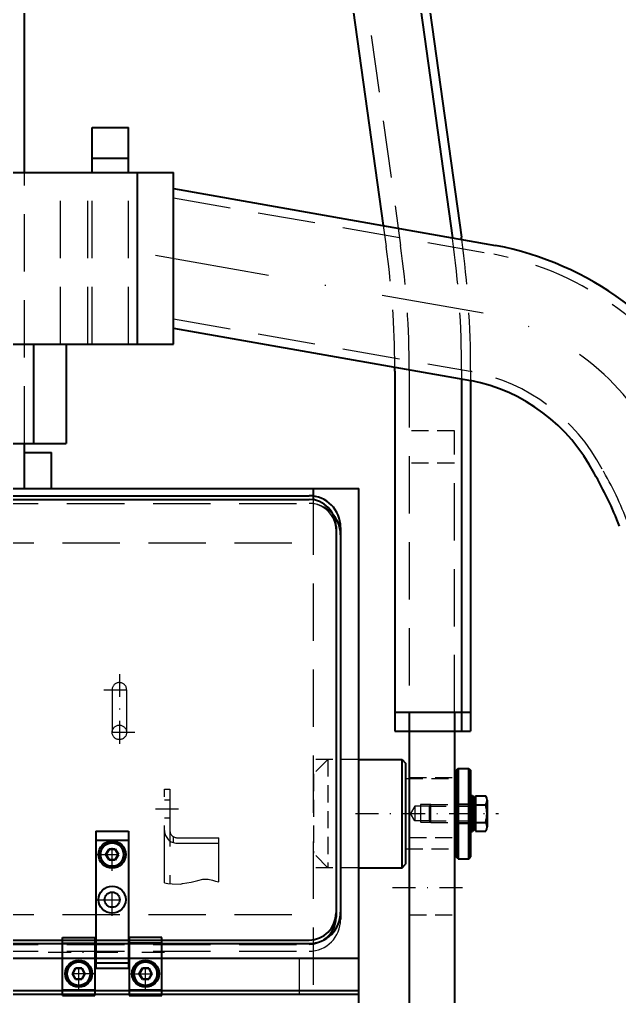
# Model space of a CAD drawing. Extents: x -5080 to -3891, y 5788 to 6629.
# Drawn here: x -4704.1 to -4637.7, y 6178.8 to 6287 of the extents above; entities that cross this region are included whole.
import ezdxf

# ---------------------------------------------------------------- set-up
doc = ezdxf.new("R2010")
doc.units = 0
doc.linetypes.add('STRICHPUNKT', pattern=[25.4, 12.7, -6.35, 0, -6.35])
doc.linetypes.add('VERDECKT', pattern=[9.525, 6.35, -3.175])
for name, color, linetype, lineweight in [('ACHSE', 150, 'STRICHPUNKT', 25), ('VERDECKT', 2, 'VERDECKT', 25), ('VOLL_05', 7, 'CONTINUOUS', 40)]:
    doc.layers.add(name, color=color, linetype=linetype, lineweight=lineweight)

msp = doc.modelspace()

# ---------------------------------------------------------------- linework, layer by layer
at = {"layer": 'ACHSE'}
msp.add_line((-4689.0339, 6260.9132), (-4652.7548, 6254.5162), dxfattribs=at)
at = {"layer": 'ACHSE', "ltscale": 0.2}
for p, q in [((-4693.0339, 6214.5191), (-4693.0339, 6206.6043)), ((-4694.7471, 6212.7798), (-4691.3207, 6212.7798)), ((-4691.3207, 6208.055), (-4694.7471, 6208.055)), ((-4689.0339, 6199.5806), (-4686.4339, 6199.5806)), ((-4666.8782, 6199.0606), (-4651.0621, 6199.0606)), ((-4693.8339, 6192.7252), (-4693.8339, 6196.3252)), ((-4695.6339, 6194.5252), (-4692.0339, 6194.5252)), ((-4693.8339, 6187.7252), (-4693.8339, 6191.3252)), ((-4662.7735, 6190.8606), (-4654.3226, 6190.8606)), ((-4695.6339, 6189.5252), (-4692.0339, 6189.5252)), ((-4700.9231, 6183.7252), (-4687.1997, 6183.7252)), ((-4697.5339, 6179.5252), (-4697.5339, 6183.1252)), ((-4690.1339, 6179.5252), (-4690.1339, 6183.1252)), ((-4695.7339, 6181.3252), (-4699.3339, 6181.3252)), ((-4691.9339, 6181.3252), (-4688.3339, 6181.3252))]:
    msp.add_line(p, q, dxfattribs=at)
at = {"layer": 'ACHSE'}
msp.add_arc((-4657.9884, 6227.6796), 27.3421, 27.844097, 78.964766, dxfattribs=at)
at = {"layer": 'VERDECKT'}
for p, q in [((-4680.9115, 6398.4478), (-4661.8912, 6261.9767)), ((-4703.5339, 6240.0606), (-4703.5339, 6270.0606)), ((-4699.5339, 6251.0606), (-4699.5339, 6270.0606)), ((-4696.5339, 6251.0606), (-4696.5339, 6270.0606)), ((-4696.0339, 6251.0606), (-4696.0339, 6270.0606)), ((-4692.0339, 6251.0606), (-4692.0339, 6270.0606)), ((-4687.0339, 6267.2725), (-4651.5434, 6261.0146)), ((-4663.8157, 6264.194), (-4663.4912, 6261.8657)), ((-4656.1559, 6262.8433), (-4656.1467, 6262.7773)), ((-4687.0339, 6253.8486), (-4653.9758, 6248.0196)), ((-4660.9339, 6248.1729), (-4660.9339, 6210.2784)), ((-4655.1339, 6248.1729), (-4655.1339, 6247.2083)), ((-4654.1339, 6248.1729), (-4654.1339, 6247.0317)), ((-4655.9339, 6210.2784), (-4655.9339, 6241.4748)), ((-4671.5339, 6161.0606), (-4671.5339, 6233.8186)), ((-4775.0339, 6233.4206), (-4672.0339, 6233.4206)), ((-4775.5339, 6229.0606), (-4671.5339, 6229.0606)), ((-4693.8339, 6212.7798), (-4693.8339, 6208.055)), ((-4692.2339, 6212.7798), (-4692.2339, 6208.055)), ((-4688.0339, 6201.7806), (-4687.4339, 6201.7806)), ((-4688.0339, 6191.3874), (-4688.0339, 6201.7806)), ((-4687.4339, 6201.7806), (-4687.4339, 6191.2974)), ((-4688.0339, 6200.5806), (-4687.4339, 6200.5806)), ((-4688.0339, 6198.5806), (-4687.4339, 6198.5806)), ((-4687.0339, 6195.8389), (-4687.0339, 6196.4877)), ((-4686.6339, 6196.3806), (-4682.0339, 6196.3806)), ((-4682.0339, 6191.4995), (-4682.0339, 6196.3806)), ((-4686.6339, 6195.7806), (-4682.0339, 6195.7806)), ((-4775.5339, 6187.8939), (-4671.5339, 6187.8939)), ((-4775.0339, 6184.5806), (-4672.0339, 6184.5806)), ((-4775.0339, 6183.8206), (-4672.0339, 6183.8206)), ((-4673.1339, 6183.0606), (-4673.1339, 6179.0606))]:
    msp.add_line(p, q, dxfattribs=at)
at = {"layer": 'VERDECKT', "ltscale": 0.3}
for p, q in [((-4655.9339, 6241.4748), (-4660.9339, 6241.4748)), ((-4655.9339, 6237.8629), (-4660.9339, 6237.8629)), ((-4666.5339, 6205.0606), (-4671.5339, 6205.0606)), ((-4669.9339, 6205.0606), (-4671.5339, 6203.4606)), ((-4669.9339, 6205.0606), (-4669.9339, 6193.0606)), ((-4671.5339, 6203.4606), (-4671.5339, 6194.6606)), ((-4661.3339, 6202.9606), (-4655.9339, 6202.9606)), ((-4660.9339, 6203.0606), (-4655.9339, 6203.0606)), ((-4660.3046, 6199.8766), (-4660.7949, 6199.0606)), ((-4660.3046, 6199.8766), (-4660.3046, 6198.2446)), ((-4658.7339, 6199.8766), (-4660.3046, 6199.8766)), ((-4659.7046, 6200.0606), (-4659.7046, 6198.0606)), ((-4658.5499, 6200.0606), (-4659.7046, 6200.0606)), ((-4658.5499, 6200.0606), (-4658.7339, 6199.8766)), ((-4658.7339, 6199.8766), (-4658.7339, 6198.2446)), ((-4658.7339, 6199.8766), (-4654.1764, 6199.8766)), ((-4658.5499, 6198.0606), (-4658.5499, 6200.0606)), ((-4658.5499, 6200.0606), (-4654.1339, 6200.0606)), ((-4655.7339, 6200.1606), (-4654.1339, 6200.1606)), ((-4654.1764, 6200.0606), (-4654.1764, 6198.0606)), ((-4654.1764, 6199.8766), (-4654.1339, 6199.8988)), ((-4660.3046, 6198.2446), (-4660.7949, 6199.0606)), ((-4658.7339, 6198.2446), (-4660.3046, 6198.2446)), ((-4658.7339, 6198.2446), (-4654.1764, 6198.2446)), ((-4658.5499, 6198.0606), (-4658.7339, 6198.2446)), ((-4654.1764, 6198.2446), (-4654.1339, 6198.2223)), ((-4658.5499, 6198.0606), (-4659.7046, 6198.0606)), ((-4658.5499, 6198.0606), (-4654.1339, 6198.0606)), ((-4655.7339, 6197.9606), (-4654.1339, 6197.9606)), ((-4660.9339, 6196.4148), (-4655.9339, 6196.4148)), ((-4661.3339, 6195.1606), (-4655.9339, 6195.1606)), ((-4669.9339, 6193.0606), (-4671.5339, 6194.6606)), ((-4666.5339, 6193.0606), (-4671.5339, 6193.0606)), ((-4660.9339, 6187.8606), (-4655.9339, 6187.8606))]:
    msp.add_line(p, q, dxfattribs=at)
at = {"layer": 'VERDECKT'}
msp.add_lwpolyline([(-4688.0339, 6191.3874), (-4687.6663, 6191.3078), (-4687.1817, 6191.2861), (-4686.2704, 6191.2571), (-4686.0461, 6191.3295), (-4685.5615, 6191.3801), (-4685.0841, 6191.4596), (-4684.3464, 6191.6621), (-4683.7894, 6191.7851), (-4683.2108, 6191.814), (-4682.7262, 6191.6911), (-4682.3717, 6191.5609), (-4682.0339, 6191.4995)], dxfattribs=at)
msp.add_circle((-4693.0339, 6208.055), 0.8, dxfattribs=at)
for centre, radius, start, end in [((-4760.9339, 6248.1729), 100, 0, 7.934333), ((-4760.9339, 6248.1729), 105.8, 0, 7.934333), ((-4760.9339, 6248.1729), 106.8, 0, 7.796529), ((-4762.5339, 6248.0619), 100, 0.25865, 7.934333), ((-4657.9884, 6227.6796), 33.9521, 28.116379, 79.084377), ((-4657.9884, 6227.6796), 20.7321, 27.39025, 78.781375), ((-4673.0451, 6217.5387), 38.8233, 20.66772, 30.538566), ((-4672.0339, 6229.9206), 3.5, 38.917939, 90), ((-4672.0339, 6230.4206), 3, 0, 90), ((-4693.0339, 6212.7798), 0.8, 0, 180), ((-4686.6339, 6197.1806), 1.4, 180, 270), ((-4686.6339, 6197.1806), 0.8, 180, 270), ((-4672.0339, 6187.3206), 3.5, 270, 0), ((-4672.0339, 6187.5806), 3, 270, 303.150048)]:
    msp.add_arc(centre, radius, start, end, dxfattribs=at)
at = {"layer": 'VOLL_05'}
for p, q in [((-4674.1766, 6399.3864), (-4655.1563, 6262.9153)), ((-4675.167, 6399.2484), (-4656.1559, 6262.8433)), ((-4682.4962, 6398.2269), (-4663.8157, 6264.194)), ((-4703.5339, 6270.0606), (-4703.5339, 6301.938)), ((-4696.0339, 6270.0606), (-4696.0339, 6275.0606)), ((-4696.0339, 6275.0606), (-4692.0339, 6275.0606)), ((-4692.0339, 6270.0606), (-4692.0339, 6275.0606)), ((-4696.0339, 6271.6606), (-4692.0339, 6271.6606)), ((-4706.5339, 6270.0606), (-4687.0339, 6270.0606)), ((-4691.0339, 6251.0606), (-4691.0339, 6270.0606)), ((-4687.0339, 6251.0606), (-4687.0339, 6270.0606)), ((-4687.0339, 6268.288), (-4651.3698, 6261.9994)), ((-4687.0339, 6252.8332), (-4654.1495, 6247.0348)), ((-4760.0339, 6251.0606), (-4687.0339, 6251.0606)), ((-4702.5339, 6251.0606), (-4702.5339, 6240.0606)), ((-4698.9339, 6251.0606), (-4698.9339, 6240.0606)), ((-4662.5339, 6248.0619), (-4662.5339, 6208.1787)), ((-4655.1339, 6247.2083), (-4655.1339, 6208.1787)), ((-4654.1339, 6247.0317), (-4654.1339, 6208.1787)), ((-4748.1339, 6240.0606), (-4698.9339, 6240.0606)), ((-4703.5339, 6235.0606), (-4703.5339, 6240.0606)), ((-4703.5339, 6239.0606), (-4700.5339, 6239.0606)), ((-4700.5339, 6235.0606), (-4700.5339, 6239.0606)), ((-4780.5339, 6235.0606), (-4666.5339, 6235.0606)), ((-4746.5339, 6235.0606), (-4700.5339, 6235.0606)), ((-4671.5339, 6233.8186), (-4671.5339, 6235.0606)), ((-4666.5339, 6161.0606), (-4666.5339, 6235.0606)), ((-4775.0339, 6234.2606), (-4672.0339, 6234.2606)), ((-4775.0339, 6233.8606), (-4672.0339, 6233.8606)), ((-4669.0339, 6230.8606), (-4669.0339, 6187.5806)), ((-4668.5339, 6230.7606), (-4668.5339, 6187.3206)), ((-4662.5339, 6210.2784), (-4654.1339, 6210.2784)), ((-4660.9339, 6210.2784), (-4660.9339, 6156.4146)), ((-4655.9339, 6210.2784), (-4655.9339, 6170.2784)), ((-4662.5339, 6208.1787), (-4654.1339, 6208.1787)), ((-4666.5339, 6205.0606), (-4661.7339, 6205.0606)), ((-4661.7339, 6193.0606), (-4661.7339, 6205.0606)), ((-4661.7339, 6205.0606), (-4661.3339, 6204.6606)), ((-4661.3339, 6204.6606), (-4661.3339, 6193.4606)), ((-4655.5339, 6204.0606), (-4655.7339, 6203.8606)), ((-4655.7339, 6203.8606), (-4655.7339, 6194.2606)), ((-4655.5339, 6204.0606), (-4655.5339, 6194.0606)), ((-4655.5339, 6204.0606), (-4654.3339, 6204.0606)), ((-4654.3339, 6194.0606), (-4654.3339, 6204.0606)), ((-4654.3339, 6204.0606), (-4654.1339, 6203.8606)), ((-4654.1339, 6203.8606), (-4654.1339, 6194.2606)), ((-4655.9339, 6202.9606), (-4655.7339, 6202.7606)), ((-4654.1339, 6201.0606), (-4653.9339, 6201.0606)), ((-4654.1339, 6201.0606), (-4654.1339, 6197.0606)), ((-4653.9339, 6201.0606), (-4653.7339, 6200.8606)), ((-4653.9339, 6197.0606), (-4653.9339, 6201.0606)), ((-4653.7339, 6200.8606), (-4653.7339, 6197.2606)), ((-4653.7339, 6200.4606), (-4653.7339, 6197.6606)), ((-4653.7339, 6200.4606), (-4653.6064, 6200.4606)), ((-4653.6064, 6201.0235), (-4652.4698, 6201.0235)), ((-4653.6064, 6200.6118), (-4653.6064, 6201.0235)), ((-4653.6064, 6200.9081), (-4653.6064, 6197.0976)), ((-4652.325, 6200.5328), (-4652.325, 6197.5883)), ((-4653.6064, 6200.0421), (-4652.4698, 6200.0421)), ((-4695.6339, 6197.1252), (-4692.0339, 6197.1252)), ((-4695.6339, 6197.1252), (-4695.6339, 6181.9252)), ((-4692.0339, 6197.1252), (-4692.0339, 6181.9252)), ((-4654.1339, 6197.0606), (-4653.9339, 6197.0606)), ((-4653.7339, 6197.2606), (-4653.9339, 6197.0606)), ((-4653.7339, 6197.6606), (-4653.6064, 6197.6606)), ((-4653.6064, 6198.0791), (-4652.4698, 6198.0791)), ((-4653.6064, 6197.3938), (-4653.6064, 6197.0976)), ((-4653.6064, 6197.0976), (-4652.4698, 6197.0976)), ((-4695.6339, 6196.1252), (-4692.0339, 6196.1252)), ((-4655.9339, 6195.1606), (-4655.7339, 6195.3606)), ((-4655.5339, 6194.0606), (-4655.7339, 6194.2606)), ((-4655.5339, 6194.0606), (-4654.3339, 6194.0606)), ((-4654.3339, 6194.0606), (-4654.1339, 6194.2606)), ((-4666.5339, 6193.0606), (-4661.7339, 6193.0606)), ((-4661.7339, 6193.0606), (-4661.3339, 6193.4606)), ((-4699.3339, 6185.3252), (-4695.7339, 6185.3252)), ((-4699.3339, 6178.9252), (-4699.3339, 6185.3252)), ((-4695.7339, 6185.3252), (-4695.7339, 6178.9252)), ((-4688.3339, 6185.3252), (-4691.9339, 6185.3252)), ((-4691.9339, 6185.3252), (-4691.9339, 6178.9252)), ((-4688.3339, 6178.9252), (-4688.3339, 6185.3252)), ((-4775.0339, 6185.0606), (-4672.0339, 6185.0606)), ((-4775.0339, 6184.6606), (-4672.0339, 6184.6606)), ((-4699.3339, 6184.7252), (-4695.7339, 6184.7252)), ((-4688.3339, 6184.7252), (-4691.9339, 6184.7252)), ((-4780.5339, 6183.0606), (-4666.5339, 6183.0606)), ((-4695.6339, 6182.5252), (-4692.0339, 6182.5252)), ((-4695.6339, 6181.9252), (-4692.0339, 6181.9252)), ((-4780.5339, 6179.4606), (-4666.5339, 6179.4606)), ((-4780.5339, 6179.0606), (-4666.5339, 6179.0606)), ((-4699.3339, 6179.5252), (-4695.7339, 6179.5252)), ((-4699.3339, 6178.9252), (-4695.7339, 6178.9252)), ((-4691.9339, 6179.5252), (-4688.3339, 6179.5252)), ((-4691.9339, 6178.9252), (-4688.3339, 6178.9252))]:
    msp.add_line(p, q, dxfattribs=at)
at = {"layer": 'VOLL_05', "color": 7, "linetype": 'Continuous', "lineweight": 50}
for p, q in [((-4694.1803, 6195.1254), (-4694.5269, 6194.5247)), ((-4693.4875, 6195.1254), (-4694.1803, 6195.1254)), ((-4693.1409, 6194.5257), (-4693.4875, 6195.1254)), ((-4694.5269, 6194.5247), (-4694.1803, 6193.925)), ((-4694.1803, 6193.925), (-4693.4875, 6193.925)), ((-4693.4875, 6193.925), (-4693.1409, 6194.5257)), ((-4697.8803, 6181.9254), (-4698.2269, 6181.3247)), ((-4697.1875, 6181.9254), (-4697.8803, 6181.9254)), ((-4696.8409, 6181.3257), (-4697.1875, 6181.9254)), ((-4690.4803, 6181.9254), (-4690.8269, 6181.3247)), ((-4689.7875, 6181.9254), (-4690.4803, 6181.9254)), ((-4689.4409, 6181.3257), (-4689.7875, 6181.9254)), ((-4698.2269, 6181.3247), (-4697.8803, 6180.725)), ((-4697.1875, 6180.725), (-4696.8409, 6181.3257)), ((-4690.8269, 6181.3247), (-4690.4803, 6180.725)), ((-4689.7875, 6180.725), (-4689.4409, 6181.3257)), ((-4697.8803, 6180.725), (-4697.1875, 6180.725)), ((-4690.4803, 6180.725), (-4689.7875, 6180.725))]:
    msp.add_line(p, q, dxfattribs=at)
at = {"layer": 'VOLL_05'}
for centre, radius in [((-4693.8339, 6194.5252), 1.5), ((-4693.8339, 6189.5252), 1.5), ((-4693.8339, 6189.5252), 0.84), ((-4697.5339, 6181.3252), 1.5), ((-4690.1339, 6181.3252), 1.5)]:
    msp.add_circle(centre, radius, dxfattribs=at)
at = {"layer": 'VOLL_05', "color": 7, "linetype": 'Continuous', "lineweight": 50}
for centre in [(-4693.8339, 6194.5252), (-4697.5339, 6181.3252), (-4690.1339, 6181.3252)]:
    msp.add_circle(centre, 1.3, dxfattribs=at)
at = {"layer": 'VOLL_05'}
for centre, radius, start, end in [((-4760.9339, 6248.1729), 106.8, 7.796529, 7.934333), ((-4657.9884, 6227.6796), 34.9521, 28.116379, 79.084377), ((-4762.5339, 6248.0619), 100, 0, 0.25865), ((-4657.9884, 6227.6796), 19.7321, 27.39025, 78.781375), ((-4673.0451, 6217.5387), 37.8233, 20.67649, 30.538566), ((-4672.0339, 6230.7606), 3.5, 0, 90), ((-4672.0339, 6230.8606), 3, 0, 90), ((-4672.0339, 6229.9206), 3.5, 0, 38.917939), ((-4653.2293, 6200.5328), 0.9043, 327.13278, 32.86722), ((-4655.725, 6199.0606), 3.4, 343.22135, 16.77865), ((-4653.2293, 6197.5883), 0.9043, 327.13278, 32.86722), ((-4672.0339, 6188.1606), 3.5, 270, 0), ((-4672.0339, 6188.0606), 3, 270, 0), ((-4672.0339, 6187.5806), 3, 303.150048, 0)]:
    msp.add_arc(centre, radius, start, end, dxfattribs=at)

doc.saveas('drawing.dxf')
